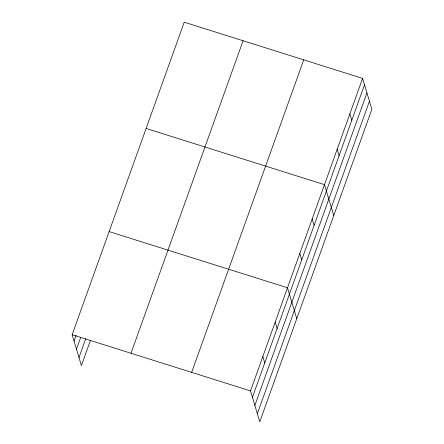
<?xml version="1.0" encoding="UTF-8"?>
<svg xmlns="http://www.w3.org/2000/svg" width="444" height="444" viewBox="0 0 444 444"><rect width="100%" height="100%" fill="white"/><g stroke="black" fill="none" stroke-linecap="round" stroke-linejoin="round"><path stroke-width="0.67" d="M90.476 340.315L81.407 365.606L72.139 334.721L184.221 22.2L362.593 78.394L371.861 109.28L259.779 421.8L250.51 390.914L362.593 78.394M74.059 341.12L76.152 335.281M76.485 349.2L80.669 337.523M78.982 357.525L85.725 338.716M131.002 353.263L243.084 40.743M191.647 372.372L303.729 59.846M252.431 397.308L364.513 84.787M254.856 405.389L366.938 92.868M257.353 413.719L369.436 101.193M146.115 128.46L324.486 184.649L333.755 215.534M109.13 231.59L287.501 287.779L296.764 318.67M72.139 334.721L250.51 390.914M349.889 113.808L351.809 120.207M337.19 149.228L339.105 155.622M312.154 219.025L314.075 225.419M299.828 253.402L301.748 259.801M275.169 322.161L277.089 328.554M262.842 356.538L264.757 362.931"/></g></svg>
